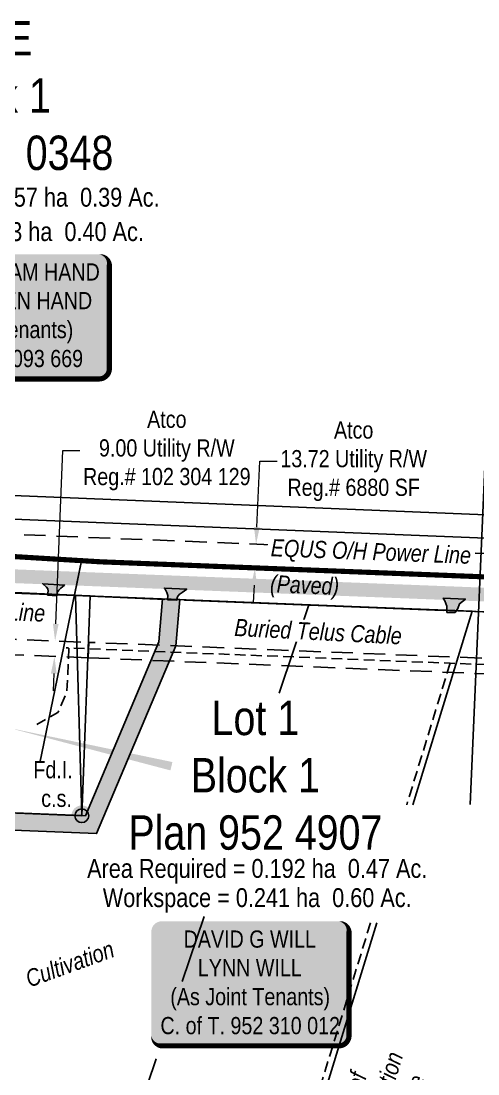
# Model space of a CAD drawing. Extents: x 309252 to 321570, y 5809412 to 5814891.
# Drawn here: x 310936 to 311202, y 5812651 to 5813263 of the extents above; entities that cross this region are included whole.
import ezdxf
from ezdxf.enums import TextEntityAlignment as Align

# ---------------------------------------------------------------- set-up
doc = ezdxf.new("R2010")
doc.units = 0
doc.header["$LTSCALE"] = 5
doc.header["$PDSIZE"] = 0.5
for name, pattern in [('foc-ACCESSROAD', [3.75, 2.5, -1.25]), ('foc-FLOWLINE', [3.75, 2.5, -1.25]), ('UG_PIPE', [1.875, 1.25, -0.625])]:
    doc.linetypes.add(name, pattern=pattern)
doc.layers.get('Defpoints').update_dxf_attribs({"color": 9})
for name, color, linetype in [('AS-FENCE', 48, 'foc-FENCE'), ('AS-OWNER', 7, 'Continuous'), ('AS-PIPE-UG', 44, 'UG_PIPE'), ('AS-PIPE-UG-T', 44, 'Continuous'), ('AS-POWER', 104, 'foc-POWER'), ('AS-POWER-T', 104, 'Continuous'), ('AS-ROADS', 254, 'Continuous'), ('AS-TELEPHONE', 224, 'foc-TEL'), ('AS-TELEPHONE-T', 224, 'Continuous'), ('C-SYMBOL', 7, 'Continuous'), ('F-AR', 190, 'foc-ACCESSROAD'), ('F-EZE', 190, 'foc-FLOWLINE'), ('F-RW', 190, 'Continuous'), ('L-AREAREQUIRED', 7, 'Continuous'), ('L-AREAWORK', 5, 'Continuous'), ('L-MON', 1, 'Continuous'), ('L-SEC', 7, 'Continuous'), ('L-TITLEDB', 4, 'Continuous'), ('P-TEMP-H', 41, 'Continuous'), ('P-TEMP_ACCESS ROAD', 46, 'Continuous')]:
    doc.layers.add(name, color=color, linetype=linetype)
doc.layers.add('F-EZE-T', color=190, linetype='Continuous', lineweight=9)
doc.layers.add('T-TEXT', color=48, linetype='Continuous', lineweight=18)
doc.styles.add('100L', font='ARIALN.TTF', dxfattribs={"height": 11})
doc.styles.add('175L', font='ARIALN.TTF', dxfattribs={"height": 20})
doc.styles.add('80', font='ARIALN.TTF', dxfattribs={"height": 10})
doc.styles.add('80CG', font='ARIALN.TTF', dxfattribs={"height": 10})
doc.styles.add('80L', font='ARIALN.TTF', dxfattribs={"height": 10})
doc.styles.add('80LS', font='ARIALNI.TTF', dxfattribs={"height": 10})
doc.styles.add('foc-LtypeFont', font='ARIALN.TTF', dxfattribs={"height": 7.35})
doc.linetypes.add('foc-FENCE', pattern='A,10,-1,["X",foc-LtypeFont,S=0.2,R=0,X=-0.625,Y=-0.75],-1.24', length=12.24)
doc.linetypes.add('foc-POWER', pattern='A,6,-1,["P",foc-LtypeFont,S=0.2,R=0,X=-0.625,Y=-0.75],-1.24,4', length=12.24)
doc.linetypes.add('foc-TEL', pattern='A,2,-1,["T",foc-LtypeFont,S=0.2,R=0,X=-0.425,Y=-0.75],-1.24,8', length=12.24)
doc.linetypes.add('foc-TEL-NOLINE', pattern='A,0,-2,["T",foc-LtypeFont,S=0.2,R=0,X=-0.425,Y=-0.75],-10.24', length=12.24)
doc.dimstyles.new('Compass 5 000', dxfattribs={"dimscale": 5, "dimtxt": 9, "dimasz": 2, "dimexe": 0.2, "dimexo": 0.0625, "dimgap": 0.5, "dimtad": 0, "dimtih": 1, "dimtoh": 1, "dimzin": 0, "dimdsep": 46, "dimtxsty": '80CG', "dimcen": 0.1, "dimse1": 1, "dimse2": 1, "dimclrd": 256, "dimclrt": 256, "dimaunit": 1, "dimadec": 4, "dimazin": 0, "dimtfac": 0.06, "dimtofl": 0, "dimtmove": 0, "dimatfit": 1, "dimfxl": 0.2, "dimtolj": 1, "dimtzin": 0, "dimlwd": -1, "dimarcsym": 0})

# ---------------------------------------------------------------- blocks, each defined once
blk = doc.blocks.new('fdia')
at = {"color": 255, "const_width": 1}
blk.add_lwpolyline([(-0.5, 0, 1), (0.5, 0, 1)], format="xyb", close=True, dxfattribs=at)
blk = doc.blocks.new('Fdiaa')
blk.add_blockref('fdia', (0, 0))
blk = doc.blocks.new('fdib')
at = {"color": 1, "const_width": 1.6}
blk.add_lwpolyline([(-0.4, 0, 1), (0.4, 0, 1)], format="xyb", close=True, dxfattribs=at)
at = {"color": 1}
blk.add_circle((0, 0), 0.8, dxfattribs=at)
blk = doc.blocks.new('Fdibb')
blk.add_blockref('fdib', (0, 0))
blk = doc.blocks.new('fdicc')
for name in ['Fdibb', 'Fdiaa']:
    blk.add_blockref(name, (0, 0))
blk = doc.blocks.new('FDI')
blk.add_blockref('fdicc', (0, 0))
blk = doc.blocks.new('*U973')
h = blk.add_hatch(color=59)
edge = h.paths.add_edge_path()
edge.add_line((-61.5, -37), (61.5, -37))
edge.add_arc((61.5, -31), 6, 270, 360)
edge.add_line((67.5, -31), (67.5, 29.5))
edge.add_arc((61.5, 29.5), 6, 0, 90)
edge.add_line((61.5, 35.5), (-61.5, 35.5))
edge.add_arc((-61.5, 29.5), 6, 90, 180)
edge.add_line((-67.5, 29.5), (-67.5, -31))
edge.add_arc((-61.5, -31), 6, 180, 270)
at = {"color": 1, "flags": 128}
blk.add_lwpolyline([(-61.5, -37, 3, 3, 0), (61.5, -37, 3, 3, 0.414214), (67.5, -31, 3, 3, 0), (67.5, 29.5, 3, 0, 0.414214), (61.5, 35.5, 0, 0, 0), (-61.5, 35.5, 0, 0, 0.414214), (-67.5, 29.5, 0, 0, 0), (-67.5, -31, 0, 3, 0.414214)], format="xyseb", close=True, dxfattribs=at)
blk.add_lwpolyline([(-153.14, -25.76, 0, 7.5, 0), (0, 0, 0, 0, 0)], format="xyseb", dxfattribs=at)
at = {"color": 1, "style": '80'}
blk.add_attdef('ENTER_TEXT_001', (-35.99, -5), '', height=10, dxfattribs=at)
blk = doc.blocks.new('*U448')
h = blk.add_hatch(color=59)
edge = h.paths.add_edge_path()
edge.add_line((-51.5, -37), (51.5, -37))
edge.add_arc((51.5, -31), 6, 270, 360)
edge.add_line((57.5, -31), (57.5, 29.5))
edge.add_arc((51.5, 29.5), 6, 0, 90)
edge.add_line((51.5, 35.5), (-51.5, 35.5))
edge.add_arc((-51.5, 29.5), 6, 90, 180)
edge.add_line((-57.5, 29.5), (-57.5, -31))
edge.add_arc((-51.5, -31), 6, 180, 270)
at = {"color": 1, "flags": 128}
blk.add_lwpolyline([(-51.5, -37, 3, 3, 0), (51.5, -37, 3, 3, 0.414214), (57.5, -31, 3, 3, 0), (57.5, 29.5, 3, 0, 0.414214), (51.5, 35.5, 0, 0, 0), (-51.5, 35.5, 0, 0, 0.414214), (-57.5, 29.5, 0, 0, 0), (-57.5, -31, 0, 3, 0.414214)], format="xyseb", close=True, dxfattribs=at)
blk.add_lwpolyline([(-52.22, 0, 0, 7.5, 0), (0, 0, 0, 0, 0)], format="xyseb", dxfattribs=at)
at = {"color": 1, "style": '80'}
blk.add_attdef('ENTER_TEXT_001', (-35.99, -5), '', height=10, dxfattribs=at)
blk = doc.blocks.new('*D508')
at = {"layer": 'Defpoints', "color": 0, "transparency": 16777216}
for p in [(310955.76, 5812893.43), (311177.63, 5812893.5), (311177.27, 5812884.51)]:
    blk.add_point(p, dxfattribs=at)
at = {"layer": 'F-EZE-T', "transparency": 16777216}
for p, q in [((310956.52, 5812912.42), (310960.58, 5813013.26)), ((310960.58, 5813013.26), (310970.58, 5813013.26)), ((310955.35, 5812883.44), (310954.95, 5812873.45))]:
    blk.add_line(p, q, dxfattribs=at)
for points in [[(310954.86, 5812912.49), (310958.19, 5812912.35), (310956.12, 5812902.43)], [(310953.69, 5812883.51), (310957.02, 5812883.38), (310955.76, 5812893.43)]]:
    blk.add_solid(points, dxfattribs=at)
at = {"layer": 'F-EZE-T', "transparency": 16777216, "insert": (311021.12, 5813013.26), "char_height": 10, "attachment_point": 5, "style": '80CG'}
blk.add_mtext('\\A1;Atco\\P9.00 Utility R/W\\PReg.# 102 304 129', dxfattribs=at)
blk = doc.blocks.new('*D545')
at = {"layer": 'Defpoints', "color": 0, "transparency": 16777216}
for p in [(311070.93, 5812958.8), (311073.02, 5812958.71), (311070.27, 5812944.91)]:
    blk.add_point(p, dxfattribs=at)
at = {"layer": 'F-EZE-T', "transparency": 16777216}
for p, q in [((311073.5, 5812968.69), (311075.32, 5813007.01)), ((311075.32, 5813007.01), (311085.32, 5813007.01)), ((311071.88, 5812934.82), (311071.41, 5812924.83))]:
    blk.add_line(p, q, dxfattribs=at)
for points in [[(311071.83, 5812968.77), (311075.16, 5812968.61), (311073.02, 5812958.71)], [(311070.22, 5812934.9), (311073.55, 5812934.74), (311072.36, 5812944.81)]]:
    blk.add_solid(points, dxfattribs=at)
at = {"layer": 'F-EZE-T', "transparency": 16777216, "insert": (311129.81, 5813007.01), "char_height": 10, "attachment_point": 5, "style": '80CG'}
blk.add_mtext('\\A1;Atco \\P13.72 Utility R/W\\PReg.# 6880 SF', dxfattribs=at)

msp = doc.modelspace()

# ---------------------------------------------------------------- hatches: boundary and pattern name
at = {"layer": 'AS-ROADS'}
h = msp.add_hatch(color=256, dxfattribs=at)
h.dxf.hatch_style = 1
h.paths.add_polyline_path([(310951.782, 5812929.072), (310957.113, 5812928.752), (310957.38, 5812930.67), (310958.233, 5812932.002), (310959.512, 5812933.174), (310960.472, 5812933.973), (310961.645, 5812934.986), (310948.957, 5812935.731), (310951.089, 5812933.813), (310951.942, 5812932.801), (310952.102, 5812931.416), (310951.942, 5812930.51)])
h = msp.add_hatch(color=256, dxfattribs=at)
h.dxf.hatch_style = 1
h.paths.add_polyline_path([(311021.596, 5812926.407), (311021.702, 5812928.847), (311021.172, 5812930.544), (311020.588, 5812931.711), (311020.11, 5812932.559), (311019.739, 5812933.249), (311032.687, 5812932.612), (311029.981, 5812930.703), (311028.389, 5812929.43), (311027.328, 5812928.051), (311027.009, 5812926.831), (311026.85, 5812926.142)])
h = msp.add_hatch(color=256, dxfattribs=at)
h.dxf.hatch_style = 1
h.paths.add_polyline_path([(311184.005, 5812918.986), (311184.077, 5812922.655), (311182.936, 5812925.79), (311181.938, 5812927.394), (311194.771, 5812926.788), (311191.42, 5812924.045), (311190.315, 5812921.337), (311188.782, 5812918.915)])
at = {"layer": 'P-TEMP-H'}
h = msp.add_hatch(color=256, dxfattribs=at)
h.dxf.hatch_style = 1
h.paths.add_polyline_path([(310815.252, 5812797.025), (310980.26, 5812790.384), (311026.319, 5812899.541), (311028.69, 5812926.523), (311018.688, 5812926.926), (311016.495, 5812901.981), (310973.741, 5812800.653), (310812.97, 5812807.124)])

# ---------------------------------------------------------------- linework, layer by layer
at = {"layer": 'AS-FENCE', "flags": 128}
for points in [[(310967.916, 5812928.829), (310790.404, 5812935.567), (310782.033, 5812935.699), (310780.207, 5812884.43), (310767.06, 5812873.96)], [(310777.382, 5812808.609), (310971.703, 5812800.835), (310967.916, 5812928.829), (311020.056, 5812926.646)], [(311031.415, 5812926.222), (311181.865, 5812920.136)]]:
    msp.add_lwpolyline(points, dxfattribs=at)
at = {"layer": 'AS-PIPE-UG', "flags": 128}
for points in [[(310964.13, 5812898.336), (310963.042, 5812873.082), (310957.773, 5812860.793), (310945.439, 5812853.807)], [(311413.536, 5812880.451), (311185.924, 5812889.509), (310964.13, 5812898.336), (310962.594, 5812898.397)], [(311185.924, 5812889.509), (311160.656, 5812807.092)], [(311139.579, 5812738.347), (311072.021, 5812517.996), (311053.53, 5812522.865)]]:
    msp.add_lwpolyline(points, dxfattribs=at)
at = {"layer": 'AS-POWER', "flags": 128}
for points in [[(311197.578, 5812807.366), (311208.171, 5813052.84)], [(310579.963, 5812943.261), (310818.619, 5812935.715), (310967.405, 5812929.047), (310971.52, 5812949.031)], [(310942.091, 5812806.109), (310971.52, 5812949.031)], [(310971.52, 5812949.031), (311462.098, 5812929.199)]]:
    msp.add_lwpolyline(points, dxfattribs=at)
at = {"layer": 'AS-ROADS', "flags": 128}
for points, const_width in [([(314159.126, 5812812.366), (313252.142, 5812834.043), (312417.329, 5812876.021), (311622.272, 5812913.197), (310782.186, 5812945.958), (310162.254, 5812973.701)], 7.999), ([(310705.355, 5812953.322), (310706.2, 5812957.544), (310707.856, 5812959.807), (310710.627, 5812961.428), (310712.722, 5812962.07), (310717.487, 5812962.475), (310723.367, 5812962.644), (310834.038, 5812957.471), (310982.779, 5812948.482), (311123.596, 5812942.952), (311219.218, 5812939.215)], 3)]:
    msp.add_lwpolyline(points, dxfattribs=dict(at, const_width=const_width))
for points in [[(310951.782, 5812929.072), (310957.113, 5812928.752), (310957.38, 5812930.67), (310958.233, 5812932.002), (310959.512, 5812933.174), (310960.472, 5812933.973), (310961.645, 5812934.986), (310948.957, 5812935.731), (310951.089, 5812933.813), (310951.942, 5812932.801), (310952.102, 5812931.416), (310951.942, 5812930.51)], [(311021.596, 5812926.407), (311021.702, 5812928.847), (311021.172, 5812930.544), (311020.588, 5812931.711), (311020.11, 5812932.559), (311019.739, 5812933.249), (311032.687, 5812932.612), (311029.981, 5812930.703), (311028.389, 5812929.43), (311027.328, 5812928.051), (311027.009, 5812926.831), (311026.85, 5812926.142)], [(311184.005, 5812918.986), (311184.077, 5812922.655), (311182.936, 5812925.79), (311181.938, 5812927.394), (311194.771, 5812926.788), (311191.42, 5812924.045), (311190.315, 5812921.337), (311188.782, 5812918.915)]]:
    msp.add_lwpolyline(points, close=True, dxfattribs=at)
at = {"layer": 'AS-TELEPHONE', "linetype": 'foc-TEL-NOLINE', "flags": 128}
msp.add_lwpolyline([(310837.758, 5812934.214), (311586.502, 5812904.053), (312414.757, 5812864.957), (313231.724, 5812824.754), (313395.797, 5812820.755), (314158.736, 5812802.151)], dxfattribs=at)
at = {"layer": 'F-AR'}
msp.add_lwpolyline([(310975.362, 5812892.645), (310780.522, 5812900.493), (310781.971, 5812936.461), (310790.963, 5812936.099), (310789.962, 5812909.12), (310975.72, 5812901.637)], close=True, dxfattribs=at)
at = {"layer": 'F-EZE', "flags": 128}
msp.add_lwpolyline([(310782.868, 5812956.511), (310783.486, 5812970.471), (311463.656, 5812942.973), (311459.614, 5812929.291)], close=True, dxfattribs=at)
at = {"layer": 'F-EZE'}
msp.add_lwpolyline([(311447.852, 5812882.619), (310975.72, 5812901.637), (310975.362, 5812892.645), (311445.67, 5812873.7)], close=True, dxfattribs=at)
at = {"layer": 'F-RW'}
for p, q in [((310784.48, 5812993.113), (311470.95, 5812965.163)), ((310783.876, 5812979.407), (311466.466, 5812951.616))]:
    msp.add_line(p, q, dxfattribs=at)
at = {"layer": 'L-SEC', "flags": 128}
for points in [[(310150.49, 5812961.898), (311586.502, 5812904.053)], [(310782.868, 5812956.511), (311587.312, 5812924.155)]]:
    msp.add_lwpolyline(points, dxfattribs=at)
at = {"layer": 'L-TITLEDB', "flags": 128}
msp.add_lwpolyline([(310976.538, 5812928.623), (310971.659, 5812800.737), (310777.265, 5812808.561), (310781.971, 5812936.461)], close=True, dxfattribs=at)
for points in [[(311164.303, 5812807.092), (311198.827, 5812919.697), (311103.741, 5812923.511), (311086.408, 5812871.987)], [(310979.099, 5812552.997), (310974.112, 5812538.172), (311073.89, 5812512.193), (311143.227, 5812738.347)], [(311042.751, 5812742.21), (311030.024, 5812704.377)], [(311014.829, 5812659.207), (310979.099, 5812552.997)]]:
    msp.add_lwpolyline(points, dxfattribs=at)

# ---------------------------------------------------------------- block references
at = {"layer": 'AS-OWNER'}
ref = msp.add_blockref('*U973', (310920.218, 5813091.893), dxfattribs=dict(at, xscale=0.99990854, yscale=0.99990854, zscale=0.99990854))
ref.add_attrib('ENTER_TEXT_001', 'DARYL WILLIAM HAND', (310858.054, 5813112.15), dxfattribs={"layer": '0', "color": 1, "height": 9.99909, "style": '80'})
ref.add_attrib('ENTER_TEXT_002', 'LYNDA HELEN HAND', (310862.535, 5813095.485), dxfattribs={"layer": '0', "color": 1, "height": 9.99909, "style": '80'})
ref.add_attrib('ENTER_TEXT_003', '(As Joint Tenants)', (310873.742, 5813078.649), dxfattribs={"layer": '0', "color": 1, "height": 9.99909, "style": '80'})
ref.add_attrib('ENTER_TEXT_004', 'C. of T. 132 093 669', (310867.978, 5813061.807), dxfattribs={"layer": '0', "color": 1, "height": 9.99909, "style": '80'})
ref = msp.add_blockref('*U448', (311069.609, 5812703.821), dxfattribs=dict(at, xscale=0.99990854, yscale=0.99990854, zscale=0.99990854))
ref.add_attrib('ENTER_TEXT_001', 'DAVID G WILL', (311030.884, 5812723.99), dxfattribs={"layer": '0', "color": 1, "height": 9.99909, "style": '80'})
ref.add_attrib('ENTER_TEXT_002', 'LYNN WILL', (311039.182, 5812707.325), dxfattribs={"layer": '0', "color": 1, "height": 9.9991, "style": '80'})
ref.add_attrib('ENTER_TEXT_003', '(As Joint Tenants)', (311023.133, 5812690.489), dxfattribs={"layer": '0', "color": 1, "height": 9.99909, "style": '80'})
ref.add_attrib('ENTER_TEXT_004', 'C. of T. 952 310 012', (311017.414, 5812673.647), dxfattribs={"layer": '0', "color": 1, "height": 9.99909, "style": '80'})

# ---------------------------------------------------------------- texts
at = {"layer": 'AS-PIPE-UG-T', "insert": (311087.294, 5812519.473), "char_height": 9.99909, "attachment_point": 1, "rotation": 72.954939, "style": '175L'}
msp.add_mtext_dynamic_manual_height_columns('\\pi15.704;{\\fArial Narrow|b0|i1|c0|p34;Approximate Location of\\P\\pi0.057149;ATCO Natural Gas Distribution\\P\\pi10.121;Customer Correspondence}', width=156.43697, gutter_width=100, heights=[0], dxfattribs=at)
at = {"layer": 'AS-POWER-T', "insert": (310837.658, 5812927.97), "char_height": 9.99909, "attachment_point": 1, "rotation": 357.796093, "style": '175L'}
msp.add_mtext_dynamic_manual_height_columns('\\pi0.32623;{\\fArial Narrow|b0|i1|c0|p34;Fortis O/H Power Line}', width=112.4908, gutter_width=100, heights=[0], dxfattribs=at)
at = {"layer": 'C-SYMBOL', "color": 3, "char_height": 19.99817, "attachment_point": 2, "style": '175L'}
for s, insert, width in [('Lot E\\PBlock 1\\PPlan 762 0348', (310916.13, 5813263.139), 159.81483), ('Lot 1\\PBlock 1\\PPlan 952 4907', (311072.631, 5812867.654), 146.88506)]:
    msp.add_mtext(s, dxfattribs=dict(at, insert=insert, width=width))
at = {"layer": 'L-AREAREQUIRED', "color": 5, "style": '100L'}
for s, p in [('Area Required = 0.157 ha  0.39 Ac.', (310917.952, 5813151.839)), ('Area Required = 0.192 ha  0.47 Ac.', (311073.714, 5812761.276))]:
    msp.add_text(s, height=10.99899, dxfattribs=at).set_placement(p, align=Align.BOTTOM_CENTER)
at = {"layer": 'L-AREAWORK', "color": 5, "style": '100L'}
for s, p in [('Workspace = 0.163 ha  0.40 Ac.', (310917.952, 5813131.841)), ('Workspace = 0.241 ha  0.60 Ac.', (311073.714, 5812744.301))]:
    msp.add_text(s, height=10.99899, dxfattribs=at).set_placement(p, align=Align.BOTTOM_CENTER)
at = {"layer": 'T-TEXT', "style": '80LS'}
for s, height, rotation, p in [('(Paved)', 9.9991, 357.693267, (311101.288, 5812935.028)), ('Cultivation', 10, 20, (310964.666, 5812714.558))]:
    msp.add_text(s, height=height, rotation=rotation, dxfattribs=at).set_placement(p, align=Align.MIDDLE_CENTER)

# ---------------------------------------------------------------- next in the draw order: texts
at = {"layer": 'AS-POWER-T', "insert": (311081.514, 5812961.774), "char_height": 9.99909, "attachment_point": 1, "rotation": 357.796093, "style": '175L', "bg_fill": 3, "box_fill_scale": 1.15, "bg_fill_color": 256, "bg_fill_true_color": 256, "bg_fill_transparency": 0}
msp.add_mtext_dynamic_manual_height_columns('\\pi0.33155;{\\fArial Narrow|b0|i1|c0|p34;EQUS O/H Power Line}', width=116.32101, gutter_width=100, heights=[0], dxfattribs=at)
at = {"layer": 'L-MON', "insert": (310936.388, 5812832.539), "char_height": 9.99909, "attachment_point": 1, "style": '80L', "bg_fill": 3, "box_fill_scale": 1, "bg_fill_color": 256, "bg_fill_transparency": 0}
msp.add_mtext_dynamic_manual_height_columns('\\pi7.0908;Fd.I.\\P\\pi11.667;c.s.', width=28.0711, gutter_width=50, heights=[0], dxfattribs=at)

# ---------------------------------------------------------------- next in the draw order: linework, layer by layer
at = {"layer": 'AS-OWNER', "flags": 128}
msp.add_lwpolyline([(310928.999, 5812851.921, 0, 5, 0), (311023.801, 5812829.556, 0, 0, 0)], format="xyseb", dxfattribs=at)
at = {"layer": 'P-TEMP_ACCESS ROAD', "flags": 128}
msp.add_lwpolyline([(310815.252, 5812797.025), (310980.26, 5812790.384), (311026.319, 5812899.541), (311028.69, 5812926.523), (311018.688, 5812926.926), (311016.495, 5812901.981), (310973.741, 5812800.653), (310812.97, 5812807.124)], close=True, dxfattribs=at)

# ---------------------------------------------------------------- next in the draw order: block references
at = {"layer": 'L-MON', "xscale": 4.999542700000003, "yscale": 4.999542700000003, "zscale": 4.999542700000003}
msp.add_blockref('FDI', (310971.659, 5812800.737), dxfattribs=at)

# ---------------------------------------------------------------- next in the draw order: dimensions: what is measured, and where the dimension line sits
at = {"layer": 'F-EZE-T'}
for base, p1, p2, angle, text, picture, middle in [((310955.757, 5812893.435), (311177.628, 5812893.504), (311177.266, 5812884.512), 267.693267, 'Atco\\P9.00 Utility R/W\\PReg.# 102 304 129', '*D508', (311021.115, 5813013.26)), ((311073.02, 5812958.705), (311070.271, 5812944.906), (311070.933, 5812958.805), 87.276204, 'Atco \\P13.72 Utility R/W\\PReg.# 6880 SF', '*D545', (311129.807, 5813007.014))]:
    dim = msp.add_linear_dim(base=base, p1=p1, p2=p2, angle=angle, text=text, dimstyle='Compass 5 000', dxfattribs=at)
    dim.commit()
    dim.dimension.update_dxf_attribs({"geometry": picture, "text_midpoint": middle, "dimtype": 161})

# ---------------------------------------------------------------- next in the draw order: texts
at = {"layer": 'AS-TELEPHONE-T', "insert": (311060.468, 5812915.393), "char_height": 9.99909, "attachment_point": 1, "rotation": 357.059303, "style": '175L', "bg_fill": 3, "box_fill_scale": 1.15, "bg_fill_color": 256, "bg_fill_true_color": 256, "bg_fill_transparency": 0}
msp.add_mtext_dynamic_manual_height_columns('\\pi0.29895;{\\fArial Narrow|b0|i1|c0|p34;Buried Telus Cable}', width=97.22617, gutter_width=100, heights=[0], dxfattribs=at)

doc.saveas('drawing.dxf')
